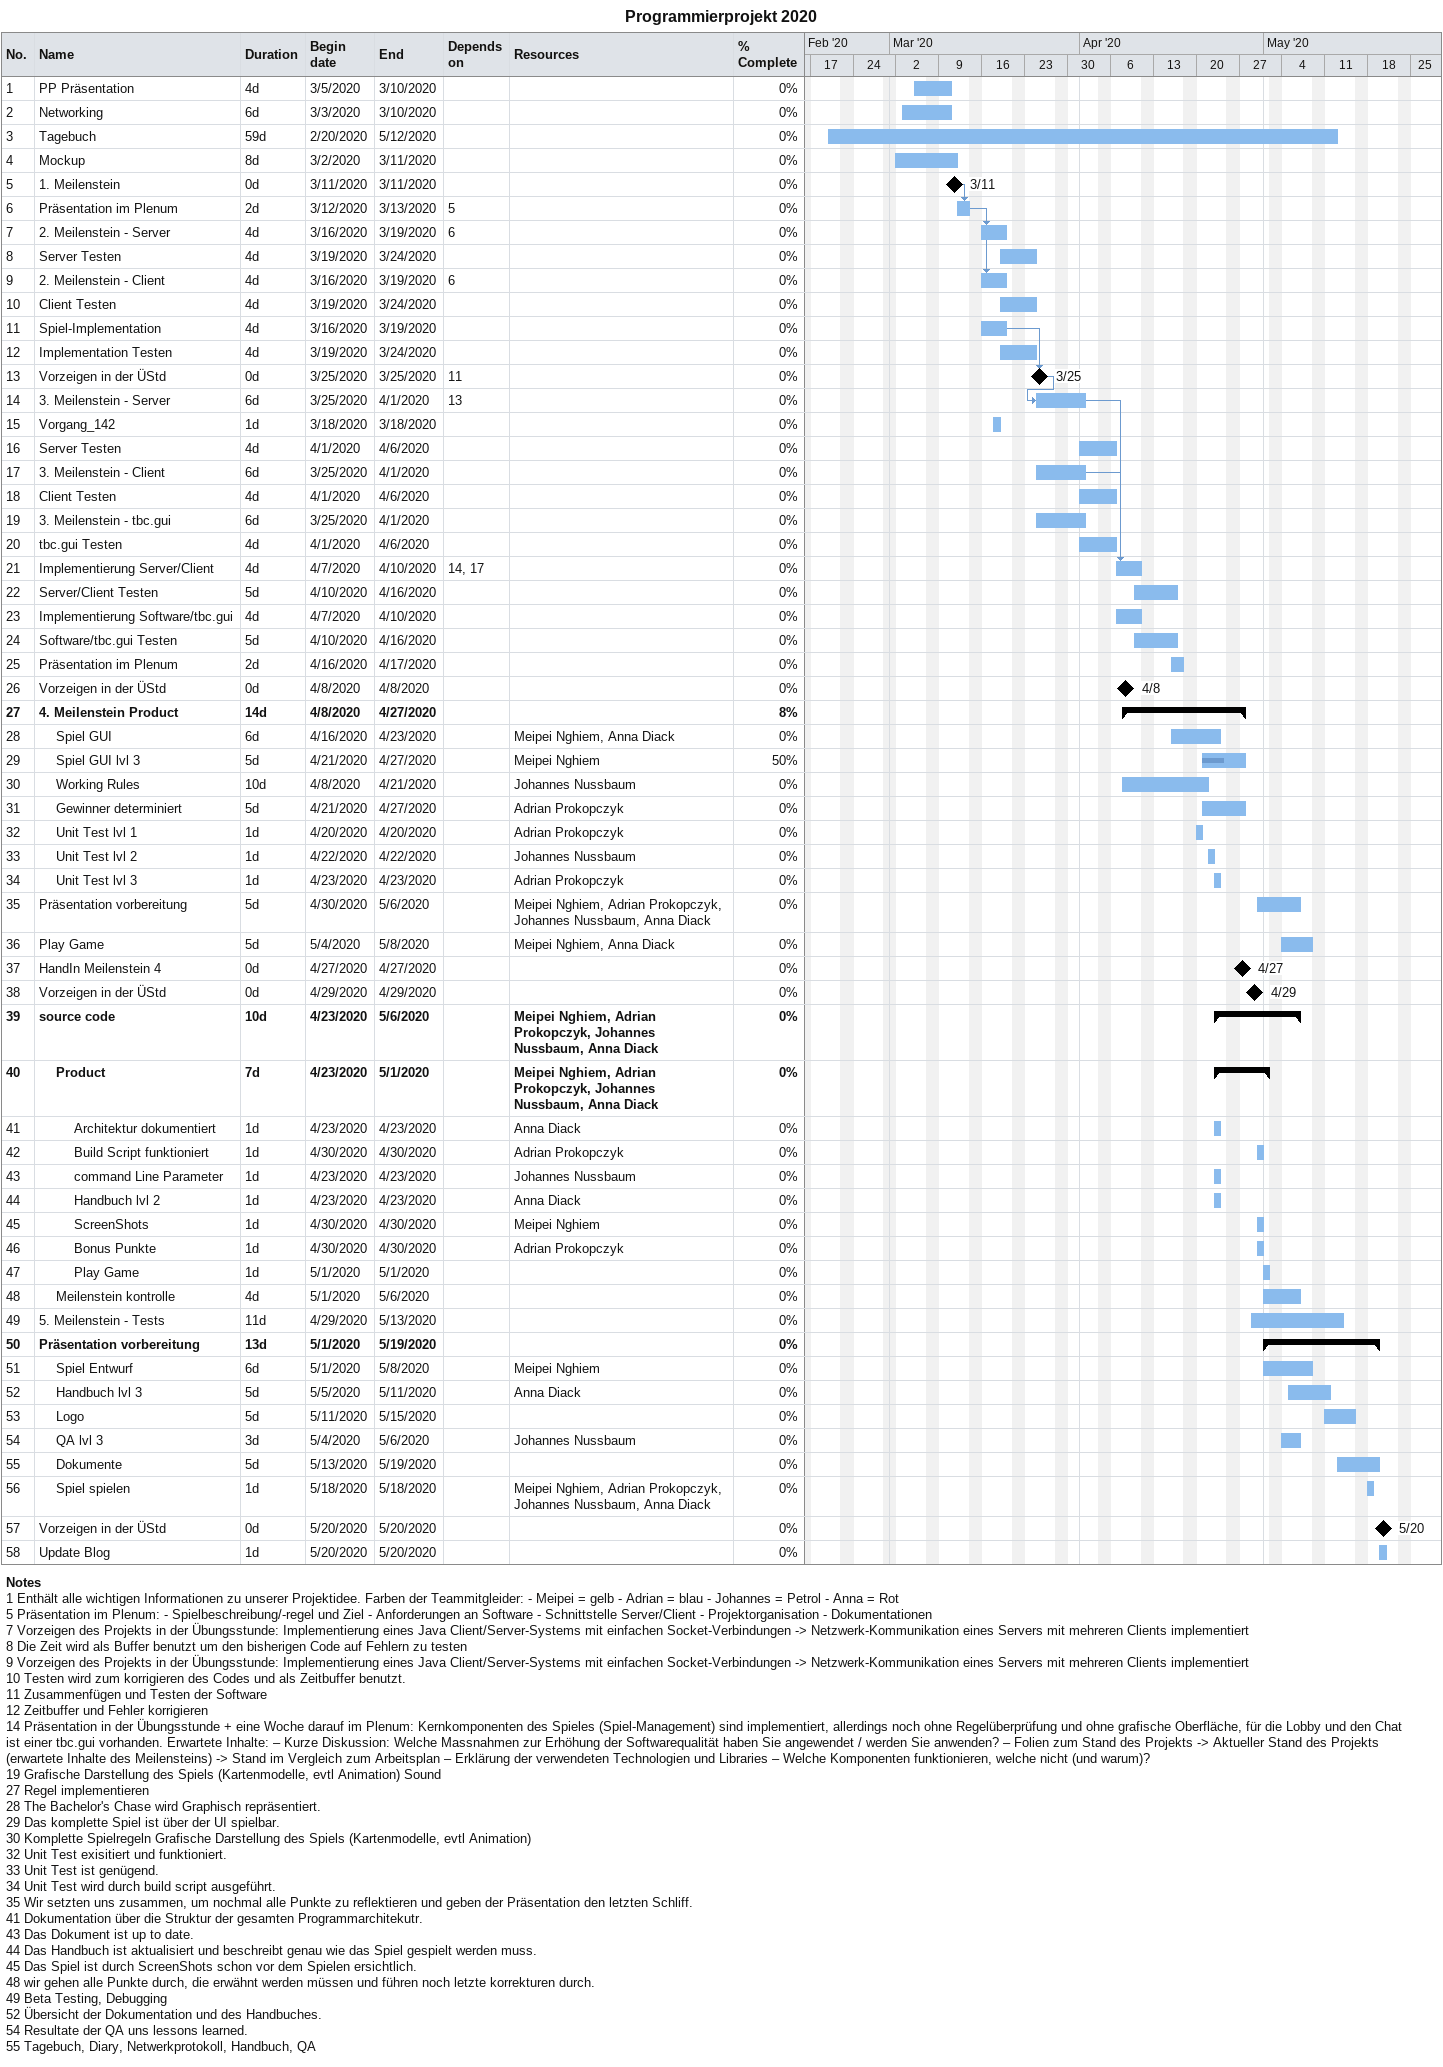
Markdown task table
Programmierprojekt 2020

| ID | Level | Task | Duration | Start | Finish | Predecessors | Resources | % complete |
|---|---|---|---|---|---|---|---|---|
| 1 | 1 | PP Präsentation | 4d | 2020-03-05 | 2020-03-10 |  |  | 0 |
| 2 | 1 | Networking | 6d | 2020-03-03 | 2020-03-10 |  |  | 0 |
| 3 | 1 | Tagebuch | 59d | 2020-02-20 | 2020-05-12 |  |  | 0 |
| 4 | 1 | Mockup | 8d | 2020-03-02 | 2020-03-11 |  |  | 0 |
| 5 | 1 | 1. Meilenstein | 0d | 2020-03-11 | 2020-03-11 |  |  | 0 |
| 6 | 1 | Präsentation im Plenum | 2d | 2020-03-12 | 2020-03-13 | 5 |  | 0 |
| 7 | 1 | 2. Meilenstein - Server | 4d | 2020-03-16 | 2020-03-19 | 6 |  | 0 |
| 8 | 1 | Server Testen | 4d | 2020-03-19 | 2020-03-24 |  |  | 0 |
| 9 | 1 | 2. Meilenstein - Client | 4d | 2020-03-16 | 2020-03-19 | 6 |  | 0 |
| 10 | 1 | Client Testen | 4d | 2020-03-19 | 2020-03-24 |  |  | 0 |
| 11 | 1 | Spiel-Implementation | 4d | 2020-03-16 | 2020-03-19 |  |  | 0 |
| 12 | 1 | Implementation Testen | 4d | 2020-03-19 | 2020-03-24 |  |  | 0 |
| 13 | 1 | Vorzeigen in der ÜStd | 0d | 2020-03-25 | 2020-03-25 | 11 |  | 0 |
| 14 | 1 | 3. Meilenstein - Server | 6d | 2020-03-25 | 2020-04-01 | 13 |  | 0 |
| 15 | 1 | Vorgang_142 | 1d | 2020-03-18 | 2020-03-18 |  |  | 0 |
| 16 | 1 | Server Testen | 4d | 2020-04-01 | 2020-04-06 |  |  | 0 |
| 17 | 1 | 3. Meilenstein - Client | 6d | 2020-03-25 | 2020-04-01 |  |  | 0 |
| 18 | 1 | Client Testen | 4d | 2020-04-01 | 2020-04-06 |  |  | 0 |
| 19 | 1 | 3. Meilenstein - tbc.gui | 6d | 2020-03-25 | 2020-04-01 |  |  | 0 |
| 20 | 1 | tbc.gui Testen | 4d | 2020-04-01 | 2020-04-06 |  |  | 0 |
| 21 | 1 | Implementierung Server/Client | 4d | 2020-04-07 | 2020-04-10 | 14, 17 |  | 0 |
| 22 | 1 | Server/Client Testen | 5d | 2020-04-10 | 2020-04-16 |  |  | 0 |
| 23 | 1 | Implementierung Software/tbc.gui | 4d | 2020-04-07 | 2020-04-10 |  |  | 0 |
| 24 | 1 | Software/tbc.gui Testen | 5d | 2020-04-10 | 2020-04-16 |  |  | 0 |
| 25 | 1 | Präsentation im Plenum | 2d | 2020-04-16 | 2020-04-17 |  |  | 0 |
| 26 | 1 | Vorzeigen in der ÜStd | 0d | 2020-04-08 | 2020-04-08 |  |  | 0 |
| 27 | 1 | **4. Meilenstein Product** | 14d | 2020-04-08 | 2020-04-27 |  |  | 8 |
| 28 | 2 | Spiel GUI | 6d | 2020-04-16 | 2020-04-23 |  | Meipei Nghiem, Anna Diack | 0 |
| 29 | 2 | Spiel GUI lvl 3 | 5d | 2020-04-21 | 2020-04-27 |  | Meipei Nghiem | 50 |
| 30 | 2 | Working Rules | 10d | 2020-04-08 | 2020-04-21 |  | Johannes Nussbaum | 0 |
| 31 | 2 | Gewinner determiniert | 5d | 2020-04-21 | 2020-04-27 |  | Adrian Prokopczyk | 0 |
| 32 | 2 | Unit Test lvl 1 | 1d | 2020-04-20 | 2020-04-20 |  | Adrian Prokopczyk | 0 |
| 33 | 2 | Unit Test lvl 2 | 1d | 2020-04-22 | 2020-04-22 |  | Johannes Nussbaum | 0 |
| 34 | 2 | Unit Test lvl 3 | 1d | 2020-04-23 | 2020-04-23 |  | Adrian Prokopczyk | 0 |
| 35 | 1 | Präsentation vorbereitung | 5d | 2020-04-30 | 2020-05-06 |  | Meipei Nghiem, Adrian Prokopczyk, Johannes Nussbaum, Anna Diack | 0 |
| 36 | 1 | Play Game | 5d | 2020-05-04 | 2020-05-08 |  | Meipei Nghiem, Anna Diack | 0 |
| 37 | 1 | HandIn Meilenstein 4 | 0d | 2020-04-27 | 2020-04-27 |  |  | 0 |
| 38 | 1 | Vorzeigen in der ÜStd | 0d | 2020-04-29 | 2020-04-29 |  |  | 0 |
| 39 | 1 | **source code** | 10d | 2020-04-23 | 2020-05-06 |  | Meipei Nghiem, Adrian Prokopczyk, Johannes Nussbaum, Anna Diack | 0 |
| 40 | 2 | **Product** | 7d | 2020-04-23 | 2020-05-01 |  | Meipei Nghiem, Adrian Prokopczyk, Johannes Nussbaum, Anna Diack | 0 |
| 41 | 3 | Architektur dokumentiert | 1d | 2020-04-23 | 2020-04-23 |  | Anna Diack | 0 |
| 42 | 3 | Build Script funktioniert | 1d | 2020-04-30 | 2020-04-30 |  | Adrian Prokopczyk | 0 |
| 43 | 3 | command Line Parameter | 1d | 2020-04-23 | 2020-04-23 |  | Johannes Nussbaum | 0 |
| 44 | 3 | Handbuch lvl 2 | 1d | 2020-04-23 | 2020-04-23 |  | Anna Diack | 0 |
| 45 | 3 | ScreenShots | 1d | 2020-04-30 | 2020-04-30 |  | Meipei Nghiem | 0 |
| 46 | 3 | Bonus Punkte | 1d | 2020-04-30 | 2020-04-30 |  | Adrian Prokopczyk | 0 |
| 47 | 3 | Play Game | 1d | 2020-05-01 | 2020-05-01 |  |  | 0 |
| 48 | 2 | Meilenstein kontrolle | 4d | 2020-05-01 | 2020-05-06 |  |  | 0 |
| 49 | 1 | 5. Meilenstein - Tests | 11d | 2020-04-29 | 2020-05-13 |  |  | 0 |
| 50 | 1 | **Präsentation vorbereitung** | 13d | 2020-05-01 | 2020-05-19 |  |  | 0 |
| 51 | 2 | Spiel Entwurf | 6d | 2020-05-01 | 2020-05-08 |  | Meipei Nghiem | 0 |
| 52 | 2 | Handbuch lvl 3 | 5d | 2020-05-05 | 2020-05-11 |  | Anna Diack | 0 |
| 53 | 2 | Logo | 5d | 2020-05-11 | 2020-05-15 |  |  | 0 |
| 54 | 2 | QA lvl 3 | 3d | 2020-05-04 | 2020-05-06 |  | Johannes Nussbaum | 0 |
| 55 | 2 | Dokumente | 5d | 2020-05-13 | 2020-05-19 |  |  | 0 |
| 56 | 2 | Spiel spielen | 1d | 2020-05-18 | 2020-05-18 |  | Meipei Nghiem, Adrian Prokopczyk, Johannes Nussbaum, Anna Diack | 0 |
| 57 | 1 | Vorzeigen in der ÜStd | 0d | 2020-05-20 | 2020-05-20 |  |  | 0 |
| 58 | 1 | Update Blog | 1d | 2020-05-20 | 2020-05-20 |  |  | 0 |

Notes
- 1: Enthält alle wichtigen Informationen zu unserer Projektidee. Farben der Teammitgleider: - Meipei = gelb - Adrian = blau - Johannes = Petrol - Anna = Rot
- 5: Präsentation im Plenum: - Spielbeschreibung/-regel und Ziel - Anforderungen an Software - Schnittstelle Server/Client - Projektorganisation - Dokumentationen
- 7: Vorzeigen des Projekts in der Übungsstunde: Implementierung eines Java Client/Server-Systems mit einfachen Socket-Verbindungen -> Netzwerk-Kommunikation eines Servers mit mehreren Clients implementiert
- 8: Die Zeit wird als Buffer benutzt um den bisherigen Code auf Fehlern zu testen
- 9: Vorzeigen des Projekts in der Übungsstunde: Implementierung eines Java Client/Server-Systems mit einfachen Socket-Verbindungen -> Netzwerk-Kommunikation eines Servers mit mehreren Clients implementiert
- 10: Testen wird zum korrigieren des Codes und als Zeitbuffer benutzt.
- 11: Zusammenfügen und Testen der Software
- 12: Zeitbuffer und Fehler korrigieren
- 14: Präsentation in der Übungsstunde + eine Woche darauf im Plenum: Kernkomponenten des Spieles (Spiel-Management) sind implementiert, allerdings noch ohne Regelüberprüfung und ohne grafische Oberfläche, für die Lobby und den Chat ist einer tbc.gui vorhanden. Erwartete Inhalte: – Kurze Diskussion: Welche Massnahmen zur Erhöhung der Softwarequalität haben Sie angewendet / werden Sie anwenden? – Folien zum Stand des Projekts -> Aktueller Stand des Projekts (erwartete Inhalte des Meilensteins) -> Stand im Vergleich zum Arbeitsplan – Erklärung der verwendeten Technologien und Libraries – Welche Komponenten funktionieren, welche nicht (und warum)?
- 19: Grafische Darstellung des Spiels (Kartenmodelle, evtl Animation) Sound
- 27: Regel implementieren
- 28: The Bachelor's Chase wird Graphisch repräsentiert.
- 29: Das komplette Spiel ist über der UI spielbar.
- 30: Komplette Spielregeln Grafische Darstellung des Spiels (Kartenmodelle, evtl Animation)
- 32: Unit Test exisitiert und funktioniert.
- 33: Unit Test ist genügend.
- 34: Unit Test wird durch build script ausgeführt.
- 35: Wir setzten uns zusammen, um nochmal alle Punkte zu reflektieren und geben der Präsentation den letzten Schliff.
- 41: Dokumentation über die Struktur der gesamten Programmarchitekutr.
- 43: Das Dokument ist up to date.
- 44: Das Handbuch ist aktualisiert und beschreibt genau wie das Spiel gespielt werden muss.
- 45: Das Spiel ist durch ScreenShots schon vor dem Spielen ersichtlich.
- 48: wir gehen alle Punkte durch, die erwähnt werden müssen und führen noch letzte korrekturen durch.
- 49: Beta Testing, Debugging
- 52: Übersicht der Dokumentation und des Handbuches.
- 54: Resultate der QA uns lessons learned.
- 55: Tagebuch, Diary, Netwerkprotokoll, Handbuch, QA
